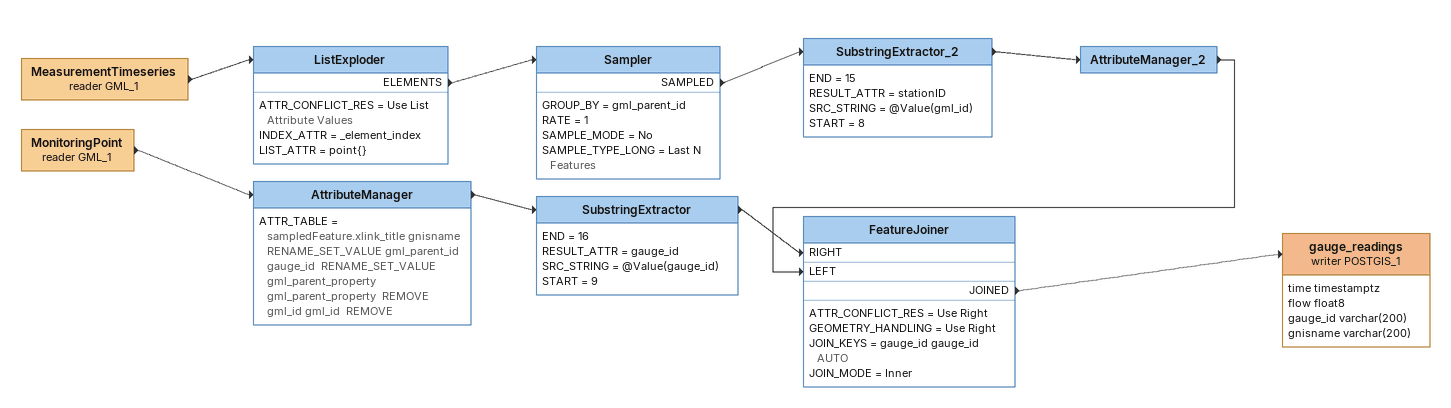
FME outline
MeasurementTimeseries (reader GML_1)
    -> ListExploder
ListExploder
    ATTR_CONFLICT_RES = Use List Attribute Values
    INDEX_ATTR = _element_index
    LIST_ATTR = point{}
    ELEMENTS -> Sampler
Sampler
    GROUP_BY = gml_parent_id
    RATE = 1
    SAMPLE_MODE = No
    SAMPLE_TYPE_LONG = Last N Features
    SAMPLED -> SubstringExtractor_2
SubstringExtractor_2
    END = 15
    RESULT_ATTR = stationID
    SRC_STRING = @Value(gml_id)
    START = 8
    -> AttributeManager_2
AttributeManager_2
    -> FeatureJoiner [LEFT]
MonitoringPoint (reader GML_1)
    -> AttributeManager
AttributeManager
    ATTR_TABLE = sampledFeature.xlink_title gnisname  RENAME_SET_VALUE gml_parent_id gauge_id  RENAME_SET_VALUE gml_parent_property gml_parent_property  REMOVE gml_id gml_id  REMOVE
    -> SubstringExtractor
SubstringExtractor
    END = 16
    RESULT_ATTR = gauge_id
    SRC_STRING = @Value(gauge_id)
    START = 9
    -> FeatureJoiner [RIGHT]
FeatureJoiner
    ATTR_CONFLICT_RES = Use Right
    GEOMETRY_HANDLING = Use Right
    JOIN_KEYS = gauge_id gauge_id AUTO
    JOIN_MODE = Inner
    JOINED -> gauge_readings (writer POSTGIS_1)
gauge_readings (writer POSTGIS_1)
    attributes: time timestamptz, flow float8, gauge_id varchar(200), gnisname varchar(200)
